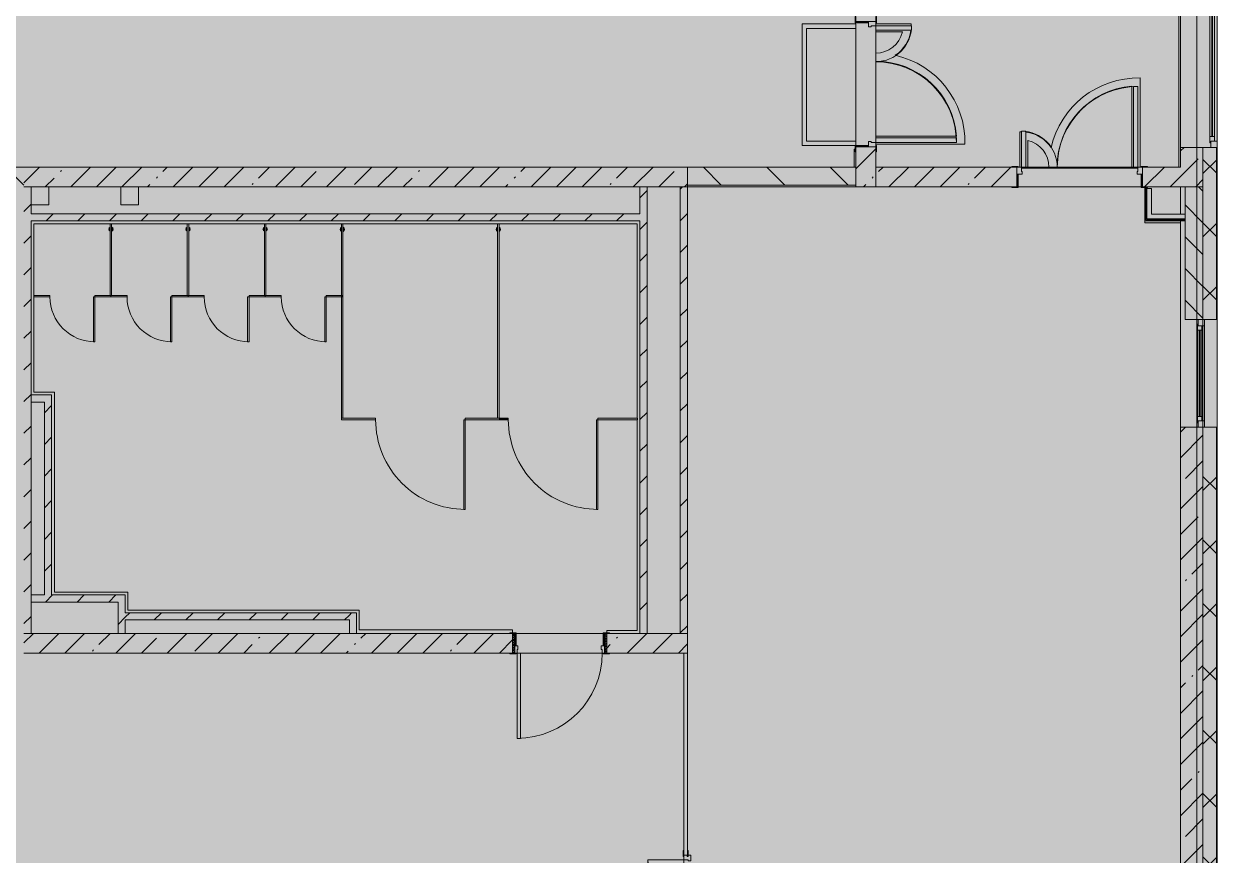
# Model space of a CAD drawing. Header units: millimetres. Extents: x 81469 to 279813, y -8553 to 29000.
# Drawn here: x 264733 to 278041, y 2927 to 12198 of the extents above; entities that cross this region are included whole.
import ezdxf

# ---------------------------------------------------------------- set-up
doc = ezdxf.new("R2010")
doc.units = ezdxf.units.MM
doc.linetypes.add('Осевая', pattern=[3175, 635, -476.25, 1587.5, -476.25])
doc.layers.add('A-DETL-GENF-1', color=7, linetype='Continuous', lineweight=9, true_color=0xc0c0c0, transparency=0.4)
for name, color, linetype, lineweight, true_color in [('A-DOOR-3', 7, 'Continuous', 5, 0xb7b7b7), ('A-DOOR-4', 7, 'Continuous', 5, 0xe2e2e2), ('A-DOOR-5', 7, 'Continuous', 5, 0xaaaaaa), ('A-DOOR-7', 7, 'Continuous', 5, 0x737373), ('A-DOOR-FRAM-2', 7, 'Continuous', 5, 0xe2e2e2), ('A-DOOR-FRAM-3', 7, 'Continuous', 5, 0xb7b7b7), ('A-DOOR-FRAM-4', 7, 'Continuous', 5, 0xaaaaaa), ('A-FLOR-1', 7, 'Continuous', 5, 0xb7b7b7), ('A-GENM-2', 7, 'Continuous', 5, 0x737373), ('A-GENM-3', 7, 'Continuous', 5, 0xe2ddcd), ('A-GLAZ-2', 7, 'Continuous', 5, 0x737373), ('A-WALL-5', 7, 'Continuous', 5, 0x737373), ('A-WALL-6', 7, 'Continuous', 9, 0x737373), ('I-WALL-20', 7, 'Continuous', 9, 0xe7e7e7), ('I-WALL-22', 7, 'Continuous', 5, 0x737373)]:
    doc.layers.add(name, color=color, linetype=linetype, lineweight=lineweight, true_color=true_color)
for name, color, linetype, lineweight in [('A-GLAZ-3', 7, 'Continuous', 5), ('A-WALL-4', 7, 'Continuous', 5), ('I-WALL-21', 7, 'Continuous', 5), ('Оси', 7, 'Continuous', 9), ('Оси-2', 7, 'Осевая', 9)]:
    doc.layers.add(name, color=color, linetype=linetype, lineweight=lineweight)
pattern_1 = [(45, (152802.76, 0), (-176.7767, 176.7767), [])]
pattern_2 = [(45, (152802.76, 0), (-285.1231, 285.1231), []), (45, (153087.9, 0), (-285.1231, 285.1231), [504.031, -100.806, 16.764, -84.042])]
pattern_3 = [(45, (152802.76, 0), (-530.33, 530.33), []), (135, (152802.76, 0), (-530.33, -530.33), [])]

# ---------------------------------------------------------------- blocks, each defined once
blk = doc.blocks.new('120_Окно_СКБ_1Ст - 120_Окно_СКБ_1Ст 1200х2500_h_ с форточкой 3-24161067-3_4_3_птичка')
at = {"layer": 'A-GLAZ-2'}
for p, q in [((-600, -127), (-600, -57)), ((-600, -57), (-530, -57)), ((600, -57), (-600, -57)), ((-530, -127), (-600, -127)), ((-600, -127), (-550, -127)), ((-530, -127), (-550, -127)), ((-550, -127), (-550, -137)), ((-530, -57), (-530, -127)), ((530, -87), (-530, -87)), ((-530, -87), (-530, -127)), ((-480, -137), (-480, -87)), ((-480, -107), (480, -107)), ((480, -117), (-480, -117)), ((480, -137), (480, -87)), ((530, -127), (530, -57)), ((530, -57), (600, -57)), ((530, -127), (530, -87)), ((600, -127), (530, -127)), ((550, -127), (530, -127)), ((550, -127), (600, -127)), ((550, -137), (550, -127)), ((600, -57), (600, -127)), ((-550, -137), (550, -137)), ((550, -137), (-550, -137))]:
    blk.add_line(p, q, dxfattribs=at)
blk = doc.blocks.new('110_Дверь_СКБ_2Ст - Д-5_п_ Из игровой в коридор-32679362-3_4_3_птичка')
at = {"layer": 'A-DOOR-4'}
for points in [[(612.5, 110), (662.5, 110), (662.5, 1010), (612.5, 1010), (612.5, 152.6)], [(-637.5, 110), (-587.5, 110), (-587.5, 510), (-637.5, 510)], [(712.5, -110), (712.5, 30), (697.5, 30), (697.5, -110)]]:
    blk.add_hatch(color=256, dxfattribs=at).paths.add_polyline_path(points)
h = blk.add_hatch(color=256, dxfattribs=at)
h.paths.add_polyline_path([(652.5, 30), (712.5, 30), (712.5, 110), (662.5, 110), (662.5, 60), (652.5, 60)])
h.paths.add_polyline_path([(-687.5, 30), (-627.5, 30), (-627.5, 60), (-637.5, 60), (-637.5, 110), (-687.5, 110)])
at = {"layer": 'A-DOOR-FRAM-2'}
for points in [[(-672.5, 110), (-672.5, 118), (-742.5, 118), (-742.5, 110)], [(-672.5, -110), (-672.5, 30), (-687.5, 30), (-687.5, -110)], [(767.5, 110), (767.5, 118), (697.5, 118), (697.5, 110), (761.2, 110)], [(-672.5, -118), (-672.5, -110), (-742.5, -110), (-742.5, -118)], [(767.5, -118), (767.5, -110), (697.5, -110), (697.5, -118), (761.2, -118)]]:
    blk.add_hatch(color=256, dxfattribs=at).paths.add_polyline_path(points)
at = {"layer": 'A-DOOR-3'}
for p, q in [((662.5, 1010), (612.5, 1010)), ((612.5, 1010), (612.5, 110)), ((662.5, 110), (662.5, 1010)), ((-637.5, 510), (-637.5, 110)), ((-587.5, 510), (-637.5, 510)), ((-587.5, 110), (-587.5, 510)), ((-637.5, 110), (-587.5, 110)), ((612.5, 110), (662.5, 110))]:
    blk.add_line(p, q, dxfattribs=at)
for centre, radius, start, end in [((662.5, 110), 900, 90, 180), ((-637.5, 110), 400, 360, 90)]:
    blk.add_arc(centre, radius, start, end, dxfattribs=at)
at = {"layer": 'A-DOOR-FRAM-3'}
for p, q in [((-672.5, 118), (-742.5, 118)), ((-742.5, 118), (-742.5, 110)), ((-742.5, 110), (-672.5, 110)), ((-637.5, 110), (-687.5, 110)), ((-687.5, 110), (-687.5, 30)), ((-687.5, 30), (-627.5, 30)), ((-672.5, 30), (-687.5, 30)), ((-687.5, 30), (-687.5, -110)), ((-672.5, 110), (-672.5, 118)), ((-672.5, -110), (-672.5, 30)), ((-637.5, 60), (-637.5, 110)), ((-627.5, 60), (-637.5, 60)), ((-627.5, 30), (-627.5, 60)), ((662.5, 60), (652.5, 60)), ((652.5, 60), (652.5, 30)), ((652.5, 30), (712.5, 30)), ((662.5, 110), (662.5, 60)), ((712.5, 110), (662.5, 110)), ((767.5, 118), (697.5, 118)), ((697.5, 118), (697.5, 110)), ((697.5, 110), (767.5, 110)), ((712.5, 30), (697.5, 30)), ((697.5, 30), (697.5, -110)), ((712.5, 30), (712.5, 110)), ((712.5, -110), (712.5, 30)), ((767.5, 110), (767.5, 118)), ((-672.5, -110), (-742.5, -110)), ((-742.5, -110), (-742.5, -118)), ((-742.5, -118), (-672.5, -118)), ((-687.5, -110), (-672.5, -110)), ((-672.5, -118), (-672.5, -110)), ((697.5, -110), (712.5, -110)), ((767.5, -110), (697.5, -110)), ((697.5, -110), (697.5, -118)), ((697.5, -118), (767.5, -118)), ((767.5, -118), (767.5, -110))]:
    blk.add_line(p, q, dxfattribs=at)
blk = doc.blocks.new('110_Дверь_СКБ_2Ст - Д-1_л_Лестничная клетка EIS60 2-32142534-3_4_3_птичка')
at = {"layer": 'A-DOOR-4'}
for points in [[(612, 110), (662, 110), (662, 1010), (612, 1010), (612, 603)], [(-588, 110), (-588, 510), (-638, 510), (-638, 110)], [(712, -110), (712, 30), (698, 25), (698, -110)]]:
    blk.add_hatch(color=256, dxfattribs=at).paths.add_polyline_path(points)
h = blk.add_hatch(color=256, dxfattribs=at)
h.paths.add_polyline_path([(652, 30), (712, 30), (712, 110), (662, 110), (662, 60), (652, 60)])
h.paths.add_polyline_path([(-688, 30), (-628, 30), (-628, 60), (-638, 60), (-638, 110), (-688, 110)])
at = {"layer": 'A-DOOR-FRAM-2'}
for points in [[(-672, 110), (-672, 118), (-742, 118), (-742, 110)], [(-672, -110), (-672, 30), (-688, 25), (-688, -110)], [(768, 110), (768, 118), (698, 118), (698, 110)], [(-672, -118), (-672, -110), (-742, -110), (-742, -118)], [(768, -118), (768, -110), (698, -110), (698, -118)]]:
    blk.add_hatch(color=256, dxfattribs=at).paths.add_polyline_path(points)
at = {"layer": 'A-DOOR-3'}
for p, q in [((662, 1010), (612, 1010)), ((612, 1010), (612, 110)), ((662, 110), (662, 1010)), ((-638, 510), (-638, 110)), ((-588, 510), (-638, 510)), ((-588, 110), (-588, 510)), ((-638, 110), (-588, 110)), ((612, 110), (662, 110))]:
    blk.add_line(p, q, dxfattribs=at)
for centre, radius, start, end in [((662, 110), 900, 90, 180), ((-638, 110), 400, 360, 90)]:
    blk.add_arc(centre, radius, start, end, dxfattribs=at)
at = {"layer": 'A-DOOR-FRAM-3'}
for p, q in [((-672, 118), (-742, 118)), ((-742, 118), (-742, 110)), ((-742, 110), (-672, 110)), ((-638, 110), (-688, 110)), ((-688, 110), (-688, 30)), ((-688, 30), (-628, 30)), ((-672, 30), (-688, 30)), ((-688, 30), (-688, -110)), ((-672, 110), (-672, 118)), ((-672, -110), (-672, 30)), ((-638, 60), (-638, 110)), ((-628, 60), (-638, 60)), ((-628, 30), (-628, 60)), ((662, 60), (652, 60)), ((652, 60), (652, 30)), ((652, 30), (712, 30)), ((662, 110), (662, 60)), ((712, 110), (662, 110)), ((768, 118), (698, 118)), ((698, 118), (698, 110)), ((698, 110), (768, 110)), ((712, 30), (698, 30)), ((698, 30), (698, -110)), ((712, 30), (712, 110)), ((712, -110), (712, 30)), ((768, 110), (768, 118)), ((-672, -110), (-742, -110)), ((-742, -110), (-742, -118)), ((-742, -118), (-672, -118)), ((-688, -110), (-672, -110)), ((-672, -118), (-672, -110)), ((698, -110), (712, -110)), ((768, -110), (698, -110)), ((698, -110), (698, -118)), ((698, -118), (768, -118)), ((768, -118), (768, -110))]:
    blk.add_line(p, q, dxfattribs=at)
blk = doc.blocks.new('110_Дверь_СКБ_1Ст_Внутренняя1 - Д-7а_л__950x2100h_Туалет-V129-3_4_3_птичка')
at = {"layer": 'A-DOOR-4'}
h = blk.add_hatch(color=256, dxfattribs=at)
h.paths.add_polyline_path([(-487.5, 110), (-487.5, 30), (-452.5, 30), (-452.5, 70), (-462.5, 70), (-462.5, 110), (-476.9, 110)])
h.paths.add_polyline_path([(512.5, 110), (487.5, 110), (487.5, 70), (477.5, 70), (477.5, 30), (512.5, 30)])
at = {"layer": 'A-DOOR-5'}
h = blk.add_hatch(dxfattribs=at)
h.set_pattern_fill('FP_12', color=256, style=0, pattern_type=2)
h.set_pattern_definition([(135, (1776.41, 174.685), (-14.14214, -14.14214), []), (225, (1776.41, 174.685), (14.14214, -14.14214), [])])
h.paths.add_polyline_path([(537.5, 110), (512.5, 110), (512.5, -110), (537.5, -110)])
at = {"layer": 'A-DOOR-FRAM-2'}
for points in [[(487.5, 1060), (447.5, 1060), (447.5, 110), (487.5, 110), (487.5, 1010.4)], [(-472.5, 118), (-542.5, 118), (-542.5, 110), (-472.5, 110)], [(-476.9, 30), (-487.5, 30), (-487.5, -110), (-472.5, -110), (-472.5, 30)], [(567.5, 118), (497.5, 118), (497.5, 110), (567.5, 110)], [(512.5, 30), (497.5, 30), (497.5, -110), (512.5, -110)], [(-472.5, -110), (-542.5, -110), (-542.5, -118), (-472.5, -118)], [(567.5, -110), (497.5, -110), (497.5, -118), (567.5, -118)]]:
    blk.add_hatch(color=256, dxfattribs=at).paths.add_polyline_path(points)
at = {"layer": 'A-DOOR-FRAM-4'}
h = blk.add_hatch(dxfattribs=at)
h.set_pattern_fill('FP_13', color=256, style=0, pattern_type=2)
h.set_pattern_definition([(45, (-346.384, 174.685), (-14.1421, 14.1421), []), (135, (-346.384, 174.685), (-14.1421, -14.1421), [])])
h.paths.add_polyline_path([(-487.5, 110), (-512.5, 110), (-512.5, -110), (-487.5, -110)])
at = {"layer": 'A-DOOR-3'}
for p, q in [((487.5, 1060), (447.5, 1060)), ((447.5, 1060), (447.5, 110)), ((487.5, 110), (487.5, 1060)), ((447.5, 110), (487.5, 110))]:
    blk.add_line(p, q, dxfattribs=at)
blk.add_arc((487.5, 110), 950, 90, 180, dxfattribs=at)
at = {"layer": 'A-DOOR-FRAM-3'}
for p, q in [((-472.5, 118), (-542.5, 118)), ((-542.5, 118), (-542.5, 110)), ((-542.5, 110), (-472.5, 110)), ((-487.5, 110), (-512.5, 110)), ((-512.5, 110), (-512.5, -110)), ((-462.5, 110), (-487.5, 110)), ((-487.5, 110), (-487.5, 30)), ((-487.5, -110), (-487.5, 110)), ((-472.5, 110), (-487.5, 110)), ((-487.5, 110), (-487.5, 109)), ((-487.5, 109), (-472.5, 109)), ((-487.5, 30), (-452.5, 30)), ((-472.5, 30), (-487.5, 30)), ((-487.5, 30), (-487.5, -110)), ((-472.5, 110), (-472.5, 118)), ((-472.5, 109), (-472.5, 110)), ((-472.5, -110), (-472.5, 30)), ((-462.5, 70), (-462.5, 110)), ((-452.5, 70), (-462.5, 70)), ((-452.5, 30), (-452.5, 70)), ((487.5, 70), (477.5, 70)), ((477.5, 70), (477.5, 30)), ((477.5, 30), (512.5, 30)), ((487.5, 110), (487.5, 70)), ((512.5, 110), (487.5, 110)), ((567.5, 118), (497.5, 118)), ((497.5, 118), (497.5, 110)), ((512.5, 110), (497.5, 110)), ((497.5, 110), (497.5, 109)), ((497.5, 110), (567.5, 110)), ((497.5, 109), (512.5, 109)), ((512.5, 30), (497.5, 30)), ((497.5, 30), (497.5, -110)), ((512.5, 30), (512.5, 110)), ((537.5, 110), (512.5, 110)), ((512.5, 110), (512.5, -110)), ((512.5, 109), (512.5, 110)), ((512.5, -110), (512.5, 30)), ((537.5, -110), (537.5, 110)), ((567.5, 110), (567.5, 118)), ((-472.5, -110), (-542.5, -110)), ((-542.5, -110), (-542.5, -118)), ((-542.5, -118), (-472.5, -118)), ((-512.5, -110), (-487.5, -110)), ((-487.5, -110), (-472.5, -110)), ((-472.5, -118), (-472.5, -110)), ((497.5, -110), (512.5, -110)), ((567.5, -110), (497.5, -110)), ((497.5, -110), (497.5, -118)), ((497.5, -118), (567.5, -118)), ((512.5, -110), (537.5, -110)), ((567.5, -118), (567.5, -110))]:
    blk.add_line(p, q, dxfattribs=at)
blk = doc.blocks.new('120_Окно_СКБ_2Ст_Фрамуга сверху - 120_Окно_СКБ_2Ст_2300х2500_h_ ДОО 2-24160916-3_4_3_птичка')
at = {"layer": 'A-GLAZ-2'}
for p, q in [((-1150, 13), (-1150, 78)), ((-1080, 13), (-1150, 13)), ((-1150, 13), (-540, 13)), ((-1080, 78), (-1080, 13)), ((-590, 53), (-1080, 53)), ((-590, 43), (-1080, 43)), ((-1080, 13), (-540, 13)), ((-590, 13), (-590, 78)), ((-520, 13), (-590, 13)), ((-520, 13), (-540, 13)), ((-540, 13), (-540, 3)), ((-540, 3), (1100, 3)), ((1100, 3), (-540, 3)), ((-520, 78), (-520, 13)), ((1080, 53), (-520, 53)), ((-520, 53), (-520, 13)), ((-470, 3), (-470, 53)), ((-470, 33), (1030, 33)), ((1030, 23), (-470, 23)), ((1030, 3), (1030, 53)), ((1080, 13), (1080, 78)), ((1080, 13), (1080, 53)), ((1150, 13), (1080, 13)), ((1100, 13), (1080, 13)), ((1100, 13), (1150, 13)), ((1100, 3), (1100, 13)), ((1150, 78), (1150, 13))]:
    blk.add_line(p, q, dxfattribs=at)
at = {"layer": 'A-GLAZ-3'}
for p, q in [((-1150, 83), (-1080, 83)), ((1150, 83), (-1150, 83)), ((-1080, 83), (1080, 83)), ((-590, 83), (-520, 83)), ((1080, 83), (1150, 83))]:
    blk.add_line(p, q, dxfattribs=at)
blk = doc.blocks.new('131_Сантехническая перегородка_Дверь 5 - СД-1-V241-3_4_3_птичка')
at = {"layer": 'A-GENM-3'}
for points in [[(70, 8), (70, -8), (250, -8), (250, 8)], [(750, 8), (750, -8), (930, -8), (930, 8)]]:
    blk.add_hatch(color=256, dxfattribs=at).paths.add_polyline_path(points)
at = {"layer": 'A-DOOR-7'}
for p, q in [((266, 508), (250, 508)), ((250, 8), (250, 508)), ((266, 8), (266, 508)), ((266, 8), (250, 8))]:
    blk.add_line(p, q, dxfattribs=at)
blk.add_arc((250, 8), 500, 360, 90, dxfattribs=at)
at = {"layer": 'A-GENM-2'}
for p, q in [((250, 8), (70, 8)), ((70, 8), (70, -8)), ((250, -8), (250, 8)), ((930, 8), (750, 8)), ((750, 8), (750, -8)), ((930, -8), (930, 8)), ((70, -8), (250, -8)), ((750, -8), (930, -8))]:
    blk.add_line(p, q, dxfattribs=at)
blk = doc.blocks.new('131_Сантехническая перегородка 6 - СП-1-V239-3_4_3_птичка')
at = {"layer": 'A-GENM-3'}
blk.add_hatch(color=256, dxfattribs=at).paths.add_polyline_path([(800, 8), (0, 8), (0, -8), (800, -8)])
at = {"layer": 'A-GENM-2'}
for p, q in [((800, 8), (0, 8)), ((0, 8), (0, -8)), ((800, -8), (800, 8)), ((0, -8), (800, -8))]:
    blk.add_line(p, q, dxfattribs=at)
at = {"layer": 'A-GENM-2', "flags": 128}
for points in [[(71, 8), (71, 9), (71, 9), (70, 9), (70, 10), (70, 10), (69, 11), (69, 11), (68, 12), (68, 12), (67, 12), (67, 13), (66, 13), (66, 13), (65, 14), (65, 14), (64, 14), (64, 14), (63, 14), (62, 15), (62, 15), (61, 15), (61, 15), (60, 15), (59, 15), (59, 15), (58, 15), (58, 15), (57, 15), (56, 15), (56, 15), (55, 15), (55, 15), (54, 14), (54, 14), (53, 14), (52, 14), (52, 13), (51, 13), (51, 13), (50, 13), (50, 12), (49, 12), (49, 11), (48, 11), (48, 11), (48, 10), (47, 10), (47, 9), (46, 9), (46, 8), (46, 8)], [(46, -8), (46, -9), (47, -9), (47, -9), (47, -10), (48, -10), (48, -11), (49, -11), (49, -12), (50, -12), (50, -12), (51, -13), (51, -13), (52, -13), (52, -14), (53, -14), (53, -14), (54, -14), (54, -14), (55, -15), (56, -15), (56, -15), (57, -15), (57, -15), (58, -15), (59, -15), (59, -15), (60, -15), (60, -15), (61, -15), (62, -15), (62, -15), (63, -15), (63, -14), (64, -14), (64, -14), (65, -14), (66, -13), (66, -13), (67, -13), (67, -13), (68, -12), (68, -12), (69, -11), (69, -11), (69, -11), (70, -10), (70, -10), (71, -9), (71, -9), (71, -8), (71, -8)]]:
    blk.add_lwpolyline(points, dxfattribs=at)
at = {"layer": 'A-GENM-2'}
for radius, start, end in [(24.6, 19.9113, 160.0887), (17.6, 45, 135), (17.6, 45, 135), (15.1, 45, 135), (24.6, 199.9113, 340.0887), (17.6, 225, 315), (17.6, 225, 315), (15.1, 225, 315)]:
    blk.add_arc((59, 0), radius, start, end, dxfattribs=at)
blk = doc.blocks.new('131_Сантехническая перегородка 7 - СП-1-V238-3_4_3_птичка')
at = {"layer": 'A-GENM-3'}
blk.add_hatch(color=256, dxfattribs=at).paths.add_polyline_path([(2166, 8), (-4, 8), (-4, -8), (2166, -8)])
at = {"layer": 'A-GENM-2'}
for p, q in [((2166, 8), (-4, 8)), ((-4, 8), (-4, -8)), ((2166, -8), (2166, 8)), ((-4, -8), (2166, -8))]:
    blk.add_line(p, q, dxfattribs=at)
at = {"layer": 'A-GENM-2', "flags": 128}
for points in [[(71, 8), (71, 9), (71, 9), (70, 9), (70, 10), (70, 10), (69, 11), (69, 11), (68, 12), (68, 12), (67, 12), (67, 13), (66, 13), (66, 13), (65, 14), (65, 14), (64, 14), (64, 14), (63, 14), (62, 15), (62, 15), (61, 15), (61, 15), (60, 15), (59, 15), (59, 15), (58, 15), (58, 15), (57, 15), (56, 15), (56, 15), (55, 15), (55, 15), (54, 14), (54, 14), (53, 14), (52, 14), (52, 13), (51, 13), (51, 13), (50, 13), (50, 12), (49, 12), (49, 11), (48, 11), (48, 11), (48, 10), (47, 10), (47, 9), (46, 9), (46, 8), (46, 8)], [(46, -8), (46, -9), (47, -9), (47, -9), (47, -10), (48, -10), (48, -11), (49, -11), (49, -12), (50, -12), (50, -12), (51, -13), (51, -13), (52, -13), (52, -14), (53, -14), (53, -14), (54, -14), (54, -14), (55, -15), (56, -15), (56, -15), (57, -15), (57, -15), (58, -15), (59, -15), (59, -15), (60, -15), (60, -15), (61, -15), (62, -15), (62, -15), (63, -15), (63, -14), (64, -14), (64, -14), (65, -14), (66, -13), (66, -13), (67, -13), (67, -13), (68, -12), (68, -12), (69, -11), (69, -11), (69, -11), (70, -10), (70, -10), (71, -9), (71, -9), (71, -8), (71, -8)]]:
    blk.add_lwpolyline(points, dxfattribs=at)
at = {"layer": 'A-GENM-2'}
for radius, start, end in [(24.6, 19.9113, 160.0887), (17.6, 45, 135), (17.6, 45, 135), (15.1, 45, 135), (24.6, 199.9113, 340.0887), (17.6, 225, 315), (17.6, 225, 315), (15.1, 225, 315)]:
    blk.add_arc((59, 0), radius, start, end, dxfattribs=at)
blk = doc.blocks.new('131_Сантехническая перегородка_Дверь МГН - СД-1-V240-3_4_3_птичка')
at = {"layer": 'A-GENM-3'}
for points in [[(-370, 8), (-370, -8), (10, -8), (10, 8)], [(1010, 8), (1010, -8), (1390, -8), (1390, 8), (1256, 8)]]:
    blk.add_hatch(color=256, dxfattribs=at).paths.add_polyline_path(points)
at = {"layer": 'A-DOOR-7'}
for p, q in [((10, 1008), (26, 1008)), ((10, 8), (10, 1008)), ((26, 8), (26, 1008)), ((10, 8), (26, 8))]:
    blk.add_line(p, q, dxfattribs=at)
blk.add_arc((10, 8), 1000, 360, 90, dxfattribs=at)
at = {"layer": 'A-GENM-2'}
for p, q in [((10, 8), (-370, 8)), ((-370, 8), (-370, -8)), ((10, -8), (10, 8)), ((1390, 8), (1010, 8)), ((1010, 8), (1010, -8)), ((1390, -8), (1390, 8)), ((-370, -8), (10, -8)), ((1010, -8), (1390, -8))]:
    blk.add_line(p, q, dxfattribs=at)
blk = doc.blocks.new('131_Сантехническая перегородка_Дверь МГН 2 - СД-1-V242-3_4_3_птичка')
at = {"layer": 'A-GENM-3'}
for points in [[(-430, 8), (-430, -8), (10, -8), (10, 8)], [(1010, 8), (1010, -8), (1110, -8), (1110, 8)]]:
    blk.add_hatch(color=256, dxfattribs=at).paths.add_polyline_path(points)
at = {"layer": 'A-DOOR-7'}
for p, q in [((10, 1008), (26, 1008)), ((10, 8), (10, 1008)), ((26, 8), (26, 1008)), ((10, 8), (26, 8))]:
    blk.add_line(p, q, dxfattribs=at)
blk.add_arc((10, 8), 1000, 360, 90, dxfattribs=at)
at = {"layer": 'A-GENM-2'}
for p, q in [((10, 8), (-430, 8)), ((-430, 8), (-430, -8)), ((10, -8), (10, 8)), ((1110, 8), (1010, 8)), ((1010, 8), (1010, -8)), ((1110, -8), (1110, 8)), ((-430, -8), (10, -8)), ((1010, -8), (1110, -8))]:
    blk.add_line(p, q, dxfattribs=at)
blk = doc.blocks.new('110_Дверь_СКБ_2Ст - Д-5_п__в составе перегородки _не входит в спец__-32680317-3_4_3_птичка')
at = {"layer": 'A-DOOR-4'}
h = blk.add_hatch(color=256, dxfattribs=at)
h.paths.add_polyline_path([(712, -20), (712, 60), (652, 60), (652, 30), (662, 30), (662, -20)])
h.paths.add_polyline_path([(-628, 60), (-688, 60), (-688, -20), (-638, -20), (-638, 30), (-628, 30)])
for points in [[(-588, -420), (-588, -20), (-638, -20), (-638, -420)], [(662, -920), (662, -20), (612, -20), (612, -920)]]:
    blk.add_hatch(color=256, dxfattribs=at).paths.add_polyline_path(points)
at = {"layer": 'A-DOOR-FRAM-2'}
for points in [[(-673, 28), (-743, 28), (-743, 20), (-673, 20)], [(767, 28), (697, 28), (697, 20), (767, 20)], [(-673, -20), (-743, -20), (-743, -28), (-673, -28)], [(767, -20), (697, -20), (697, -28), (767, -24)]]:
    blk.add_hatch(color=256, dxfattribs=at).paths.add_polyline_path(points)
at = {"layer": 'A-DOOR-3'}
for p, q in [((-638, -20), (-588, -20)), ((-638, -420), (-638, -20)), ((-588, -20), (-588, -420)), ((612, -20), (662, -20)), ((612, -920), (612, -20)), ((662, -20), (662, -920)), ((-588, -420), (-638, -420)), ((662, -920), (612, -920))]:
    blk.add_line(p, q, dxfattribs=at)
for centre, radius, start, end in [((-638, -20), 400, 270, 0), ((662, -20), 900, 180, 270)]:
    blk.add_arc(centre, radius, start, end, dxfattribs=at)
at = {"layer": 'A-DOOR-FRAM-3'}
for p, q in [((-743, 28), (-673, 28)), ((-743, 20), (-743, 28)), ((-673, 20), (-743, 20)), ((-688, 60), (-628, 60)), ((-688, -20), (-688, 60)), ((-688, 20), (-673, 20)), ((-688, 19), (-688, 20)), ((-673, 19), (-688, 19)), ((-673, 28), (-673, 20)), ((-673, 20), (-673, 19)), ((-638, 30), (-638, -20)), ((-628, 30), (-638, 30)), ((-628, 60), (-628, 30)), ((652, 60), (712, 60)), ((652, 30), (652, 60)), ((662, 30), (652, 30)), ((662, -20), (662, 30)), ((697, 20), (697, 28)), ((697, 28), (767, 28)), ((697, 19), (697, 20)), ((697, 20), (712, 20)), ((767, 20), (697, 20)), ((712, 19), (697, 19)), ((712, 60), (712, -20)), ((712, 20), (712, 19)), ((767, 28), (767, 20)), ((-743, -20), (-673, -20)), ((-743, -28), (-743, -20)), ((-673, -28), (-743, -28)), ((-638, -20), (-688, -20)), ((-673, -20), (-673, -28)), ((712, -20), (662, -20)), ((697, -28), (697, -20)), ((697, -20), (767, -20)), ((766, -28), (697, -28))]:
    blk.add_line(p, q, dxfattribs=at)

msp = doc.modelspace()

# ---------------------------------------------------------------- hatches: boundary and pattern name
at = {"layer": 'A-DETL-GENF-1'}
msp.add_hatch(color=256, dxfattribs=at).paths.add_polyline_path([(278035.8, -258), (278035.8, 21479), (246135.8, 21479), (246135.8, 27379), (237372.8, 27379), (237372.8, 10208.3), (242012.8, 10208.3), (242012.8, -258), (276790.3, -258)])
at = {"layer": 'A-WALL-4'}
h = msp.add_hatch(dxfattribs=at)
h.set_pattern_fill('FP_68', color=256, style=0, pattern_type=2)
h.set_pattern_definition([(45, (152802.76, 0), (-353.5534, 353.5534), []), (135, (152802.76, 0), (-353.5534, -353.5534), [])])
h.paths.add_polyline_path([(278024, -250), (278032.8, -250), (278032.8, 7700), (277882.8, 7700), (277882.8, -250), (278008.2, -250)])
h.paths.add_polyline_path([(278032.8, 8900), (278032.8, 10820), (277882.8, 10820), (277882.8, 8900)])
h.paths.add_polyline_path([(278032.8, 13120), (278032.8, 21400), (277882.8, 21400), (277882.8, 13120)])
h = msp.add_hatch(dxfattribs=at)
h.set_pattern_fill('FP_66', color=256, style=0, pattern_type=2)
h.set_pattern_definition([(135, (152802.76, 0), (-176.7767, -176.7767), [])])
h.paths.add_polyline_path([(277882.8, 8900), (277882.8, 10380), (277682.8, 10380), (277682.8, 8900)])
at = {"layer": 'I-WALL-20'}
for points in [[(277307.8, 10025), (277307.8, 10360), (277257.8, 10360), (277257.8, 10025)], [(277682.8, 10025), (277682.8, 10075), (277307.8, 10075), (277307.8, 10025)]]:
    msp.add_hatch(color=256, dxfattribs=at).paths.add_polyline_path(points)
at = {"layer": 'I-WALL-21'}
h = msp.add_hatch(dxfattribs=at)
h.set_pattern_fill('FP_64', color=256, style=0, pattern_type=2)
h.set_pattern_definition(pattern_2)
h.paths.add_polyline_path([(277632.8, 10600), (277882.8, 10600), (277882.8, 10820), (277632.8, 10820), (277632.8, 10642.6)])
h.paths.add_polyline_path([(277882.8, 13120), (277882.8, 21400), (277632.8, 21400), (277632.8, 13120)])
h = msp.add_hatch(dxfattribs=at)
h.set_pattern_fill('FP_64', color=256, style=0, pattern_type=2)
h.set_pattern_definition(pattern_2)
h.paths.add_polyline_path([(274012.8, 10380), (274232.8, 10380), (274232.8, 10825), (274012.8, 10825), (274012.8, 10400)])
h.paths.add_polyline_path([(274232.8, 12225), (274232.8, 13400), (274012.8, 13400), (274012.8, 12225), (274182.8, 12225)])
h.paths.add_polyline_path([(274012.8, 13900), (274232.8, 13900), (274232.8, 18600), (274012.8, 18600), (274012.8, 14691.7)])
h.paths.add_polyline_path([(274232.4, 19100), (274232.8, 19100), (274232.8, 19110), (274012.8, 19110), (274012.8, 19100)])
h = msp.add_hatch(dxfattribs=at)
h.set_pattern_fill('FP_67', color=256, style=0, pattern_type=2)
h.set_pattern_definition([(135, (152802.76, 0), (-353.5534, -353.5534), [])])
h.paths.add_polyline_path([(273061.5, 10400), (274012.8, 10400), (274012.8, 10600), (272132.8, 10600), (272132.8, 10400)])
h.paths.add_polyline_path([(262394.7, 10400), (263032.8, 10400), (263032.8, 10600), (261907.8, 10600), (261907.8, 10400), (262107.8, 10400)])
h.paths.add_polyline_path([(260507.8, 10400), (260507.8, 10600), (260152.8, 10600), (260152.8, 10400), (260452.8, 10400)])
h.paths.add_polyline_path([(264671.7, 10400), (264732.8, 10400), (264732.8, 10600), (263982.8, 10600), (263982.8, 10400), (264012.8, 10400)])
h = msp.add_hatch(dxfattribs=at)
h.set_pattern_fill('FP_64', color=256, style=0, pattern_type=2)
h.set_pattern_definition(pattern_2)
h.paths.add_polyline_path([(272132.8, 10380), (272132.8, 10600), (264732.8, 10600), (264732.8, 10380), (269332.7, 10380)])
h = msp.add_hatch(dxfattribs=at)
h.set_pattern_fill('FP_64', color=256, style=0, pattern_type=2)
h.set_pattern_definition(pattern_2)
h.paths.add_polyline_path([(274925.9, 10380), (275807.8, 10380), (275807.8, 10600), (274232.8, 10600), (274232.8, 10380)])
h.paths.add_polyline_path([(277882.8, 10380), (277882.8, 10600), (277207.8, 10600), (277207.8, 10380), (277722.5, 10380)])
h = msp.add_hatch(dxfattribs=at)
h.set_pattern_fill('FP_69', color=256, style=0, pattern_type=2)
h.set_pattern_definition(pattern_1)
h.paths.add_polyline_path([(264812.8, 5400), (264812.8, 10380), (264732.8, 10380), (264732.8, 5400)])
h = msp.add_hatch(dxfattribs=at)
h.set_pattern_fill('FP_69', color=256, style=0, pattern_type=2)
h.set_pattern_definition(pattern_1)
h.paths.add_polyline_path([(271682.8, 5400), (271682.8, 10380), (271602.8, 10380), (271602.8, 5400), (271663.2, 5400)])
h = msp.add_hatch(dxfattribs=at)
h.set_pattern_fill('FP_69', color=256, style=0, pattern_type=2)
h.set_pattern_definition(pattern_1)
h.paths.add_polyline_path([(272132.8, 5400), (272132.8, 10380), (272052.8, 10380), (272052.8, 5400), (272129.3, 5400)])
h = msp.add_hatch(dxfattribs=at)
h.set_pattern_fill('FP_139', color=256, style=0, pattern_type=2)
h.set_pattern_definition(pattern_3)
h.paths.add_polyline_path([(277245.3, 10000), (277245.3, 10360), (277232.8, 10360), (277232.8, 10000)])
h = msp.add_hatch(dxfattribs=at)
h.set_pattern_fill('FP_139', color=256, style=0, pattern_type=2)
h.set_pattern_definition(pattern_3)
h.paths.add_polyline_path([(277257.8, 10012.5), (277256.4, 10360), (277245.3, 10360), (277245.3, 10012.5)])
h = msp.add_hatch(dxfattribs=at)
h.set_pattern_fill('FP_69', color=256, style=0, pattern_type=2)
h.set_pattern_definition(pattern_1)
h.paths.add_polyline_path([(271602.8, 10000), (271602.8, 10080), (264812.8, 10080), (264812.8, 10000), (269332.7, 10000)])
h = msp.add_hatch(dxfattribs=at)
h.set_pattern_fill('FP_139', color=256, style=0, pattern_type=2)
h.set_pattern_definition(pattern_3)
h.paths.add_polyline_path([(277245.3, 10000), (277682.8, 10000), (277682.8, 10012.5), (277245.3, 10012.5)])
h = msp.add_hatch(dxfattribs=at)
h.set_pattern_fill('FP_139', color=256, style=0, pattern_type=2)
h.set_pattern_definition(pattern_3)
h.paths.add_polyline_path([(277682.8, 10012.5), (277682.8, 10025), (277257.8, 10025), (277257.8, 10012.5), (277307.8, 10012.5)])
h = msp.add_hatch(dxfattribs=at)
h.set_pattern_fill('FP_69', color=256, style=0, pattern_type=2)
h.set_pattern_definition(pattern_1)
h.paths.add_polyline_path([(265042.8, 5830), (265042.8, 7980), (264962.8, 7980), (264962.8, 5830)])
h = msp.add_hatch(dxfattribs=at)
h.set_pattern_fill('FP_64', color=256, style=0, pattern_type=2)
h.set_pattern_definition(pattern_2)
h.paths.add_polyline_path([(277803.9, -100), (277882.8, -100), (277882.8, 7700), (277632.8, 7700), (277632.8, -100)])
h = msp.add_hatch(dxfattribs=at)
h.set_pattern_fill('FP_69', color=256, style=0, pattern_type=2)
h.set_pattern_definition(pattern_1)
h.paths.add_polyline_path([(263052.8, 6620), (263082.8, 6620), (263082.8, 6700), (262552.8, 6700), (262552.8, 6620)])
h.paths.add_polyline_path([(264032.8, 6620), (264732.8, 6620), (264732.8, 6700), (264032.8, 6700)])
h = msp.add_hatch(dxfattribs=at)
h.set_pattern_fill('FP_69', color=256, style=0, pattern_type=2)
h.set_pattern_definition(pattern_1)
h.paths.add_polyline_path([(265782.8, 5750), (265782.8, 5830), (264812.8, 5830), (264812.8, 5750), (265603.9, 5750)])
h = msp.add_hatch(dxfattribs=at)
h.set_pattern_fill('FP_69', color=256, style=0, pattern_type=2)
h.set_pattern_definition(pattern_1)
h.paths.add_polyline_path([(265782.8, 5400), (265862.8, 5400), (265862.8, 5830), (265782.8, 5830), (265782.8, 5750)])
h = msp.add_hatch(dxfattribs=at)
h.set_pattern_fill('FP_69', color=256, style=0, pattern_type=2)
h.set_pattern_definition(pattern_1)
h.paths.add_polyline_path([(268362.8, 5550), (268362.8, 5630), (265862.8, 5630), (265862.8, 5550)])
h = msp.add_hatch(dxfattribs=at)
h.set_pattern_fill('FP_69', color=256, style=0, pattern_type=2)
h.set_pattern_definition(pattern_1)
h.paths.add_polyline_path([(268442.8, 5400), (268442.8, 5630), (268362.8, 5630), (268362.8, 5400)])
h = msp.add_hatch(dxfattribs=at)
h.set_pattern_fill('FP_64', color=256, style=0, pattern_type=2)
h.set_pattern_definition(pattern_2)
h.paths.add_polyline_path([(271262.8, 5180), (272132.8, 5180), (272129.3, 5400), (271232.8, 5400), (271232.8, 5180)])
h.paths.add_polyline_path([(264732.8, 5180), (270182.8, 5180), (270182.8, 5400), (264732.8, 5400)])

# ---------------------------------------------------------------- linework, layer by layer
at = {"layer": 'A-FLOR-1'}
for p, q in [((277611.8, 10600), (277611.8, 13450)), ((273412.8, 12197.6), (273412.8, 10840)), ((274012.8, 12197.6), (273412.8, 12197.6)), ((273462.8, 10890), (273462.8, 12147.6)), ((273462.8, 12147.6), (274012.8, 12147.6)), ((274012.8, 12147.6), (274012.8, 12197.6)), ((274627.5, 12197.6), (274233.1, 12197.6)), ((274233.1, 12197.6), (274233.1, 12175)), ((274233.1, 12125), (274233.1, 12107.6)), ((274233.1, 12107.6), (274530.2, 12107.6)), ((274233.1, 11871.4), (274233.1, 11781.4)), ((277180.6, 10600), (277180.6, 11594.3)), ((277090.6, 11501.8), (277090.6, 10599.5)), ((275135.4, 10946.4), (274233.1, 10946.4)), ((274233.1, 10946.4), (274233.1, 10925)), ((275839.4, 10993.9), (275839.4, 10600)), ((273412.8, 10840), (274004.8, 10840)), ((274012.8, 10890), (273462.8, 10890)), ((273991.8, 10800), (274004.8, 10800)), ((273991.8, 10600), (273991.8, 10800)), ((274012.8, 10840), (274012.8, 10890)), ((274233.1, 10875), (274233.1, 10856.4)), ((274233.1, 10856.4), (275227.9, 10856.4)), ((275929.4, 10599.5), (275929.4, 10896.6)), ((275858.1, 10599.5), (275929.4, 10599.5)), ((275858.1, 10590), (277157.8, 10590)), ((276165.6, 10599.5), (276255.6, 10599.5)), ((277090.6, 10599.5), (277157.8, 10599.5)), ((265012.8, 10380), (265012.8, 10180)), ((265812.8, 10180), (265812.8, 10380)), ((266012.8, 10380), (266012.8, 10180)), ((274012.8, 10380), (272132.8, 10380)), ((277232.8, 10360), (277232.8, 10372)), ((265012.8, 10180), (264812.8, 10180)), ((266012.8, 10180), (265812.8, 10180)), ((277232.8, 9980), (277232.8, 10000)), ((268275.8, 9969), (264843.8, 9969)), ((264843.8, 9969), (264843.8, 9168)), ((270016.3, 9969), (268291.8, 9969)), ((271571.8, 9969), (270032.3, 9969)), ((271571.8, 7799), (271571.8, 9969)), ((277632.8, 9980), (277232.8, 9980)), ((264843.8, 9152), (264843.8, 8091)), ((264843.8, 8091), (265073.8, 8091)), ((265073.8, 8091), (265073.8, 5861)), ((271571.8, 5431), (271571.8, 7783)), ((265073.8, 5861), (265893.8, 5861)), ((265893.8, 5861), (265893.8, 5661)), ((265893.8, 5661), (268473.8, 5661)), ((268473.8, 5661), (268473.8, 5441)), ((268473.8, 5441), (270182.8, 5441)), ((270182.8, 5441), (270182.8, 5408)), ((271232.8, 5408), (271232.8, 5431)), ((271232.8, 5431), (271571.8, 5431))]:
    msp.add_line(p, q, dxfattribs=at)
for centre, radius, start, end in [((274233.1, 12176.4), 395, 303.54048, 352.50848), ((274233.1, 12176.4), 395, 359.78737, 3.07201), ((274233.1, 12176.4), 305, 270, 346.9573), ((274233.1, 10876.4), 995, 358.8489, 77.32946), ((274233.1, 10876.4), 905, 4.43687, 90), ((277160.6, 10599.5), 995, 88.8489, 167.32946), ((277160.6, 10599.5), 905, 94.43687, 180), ((275860.6, 10599.5), 395, 90.40773, 93.07201), ((275860.6, 10599.5), 395, 33.54048, 83.14192), ((275860.6, 10599.5), 305, 0, 76.9573)]:
    msp.add_arc(centre, radius, start, end, dxfattribs=at)
at = {"layer": 'A-WALL-4'}
for p, q in [((278040.8, 7700), (278040.8, 21558)), ((278040.8, -258), (278040.8, 7700))]:
    msp.add_line(p, q, dxfattribs=at)
at = {"layer": 'A-WALL-5'}
for p, q in [((278035.8, 10820), (277882.8, 10820)), ((277882.8, 10600), (277882.8, 10380)), ((277682.8, 10380), (277682.8, 8900)), ((277682.8, 8900), (277882.8, 8900)), ((277882.8, 8900), (278035.8, 8900)), ((277882.8, 8900), (277882.8, -100)), ((278035.8, 7700), (277882.8, 7700))]:
    msp.add_line(p, q, dxfattribs=at)
at = {"layer": 'A-WALL-6'}
for p, q in [((277882.8, 10820), (277882.8, 10600)), ((277882.8, 10600), (277882.8, 10820)), ((278032.8, 8900), (278032.8, 10820)), ((278035.8, 8900), (278035.8, 10820)), ((272132.8, 10600), (272132.8, 10400)), ((274012.8, 10400), (274012.8, 10600)), ((264812.8, 10380), (264732.8, 10380)), ((277245.3, 10012.5), (277245.3, 10360)), ((277257.8, 10025), (277257.8, 10360)), ((277882.8, 10380), (277682.8, 10380)), ((277882.8, 10380), (277882.8, 8900)), ((277882.8, 8900), (277882.8, 10380)), ((277682.8, 10012.5), (277245.3, 10012.5)), ((277682.8, 10025), (277257.8, 10025)), ((278032.8, -250), (278032.8, 7700)), ((278035.8, -253), (278035.8, 7700)), ((264732.8, 5400), (264812.8, 5400)), ((271602.8, 5400), (271682.8, 5400)), ((272052.8, 5400), (272132.8, 5400)), ((272132.8, 5180), (272092.8, 5180))]:
    msp.add_line(p, q, dxfattribs=at)
at = {"layer": 'I-WALL-22'}
for p, q in [((277632.8, 18850), (277632.8, 10600)), ((274012.8, 10890), (274012.8, 12147.6)), ((274232.8, 12125), (274232.8, 10925)), ((277882.8, 10820), (277632.8, 10820)), ((274012.8, 10770), (274012.8, 10600)), ((274232.8, 10380), (274232.8, 10770)), ((274012.8, 10600), (264012.8, 10600)), ((275752.8, 10600), (274232.8, 10600)), ((275929.4, 10600), (276165.5, 10600)), ((276254.7, 10600), (277090.6, 10600)), ((277632.8, 10600), (277262.8, 10600)), ((277882.8, 10380), (277882.8, 10600)), ((272132.8, 10400), (274012.8, 10400)), ((272132.8, 2980), (272132.8, 10400)), ((274012.8, 10400), (274012.8, 10380)), ((264812.8, 10080), (264812.8, 10380)), ((264812.8, 10380), (272132.8, 10380)), ((271602.8, 10380), (271602.8, 10080)), ((271682.8, 5400), (271682.8, 10380)), ((272052.8, 10380), (272052.8, 5400)), ((274012.8, 10380), (275752.8, 10380)), ((277192.8, 10380), (275822.8, 10380)), ((277232.8, 10360), (277232.8, 10000)), ((277307.8, 10360), (277232.8, 10360)), ((277262.8, 10380), (277682.8, 10380)), ((277307.8, 10075), (277307.8, 10360)), ((277632.8, 10075), (277632.8, 10380)), ((271602.8, 10080), (264812.8, 10080)), ((264812.8, 5400), (264812.8, 10000)), ((264812.8, 10000), (271602.8, 10000)), ((271602.8, 10000), (271602.8, 5400)), ((277232.8, 10000), (277682.8, 10000)), ((277682.8, 10075), (277307.8, 10075)), ((277632.8, 10000), (277632.8, 150)), ((277882.8, 8900), (277882.8, 7701)), ((265042.8, 8060), (264812.8, 8060)), ((265042.8, 5830), (265042.8, 8060)), ((264812.8, 7980), (264962.8, 7980)), ((264962.8, 7980), (264962.8, 5830)), ((277632.8, 7701), (277882.8, 7701)), ((277882.8, 7700), (277632.8, 7700)), ((277882.8, -100), (277882.8, 7700)), ((264962.8, 5830), (264812.8, 5830)), ((264812.8, 5750), (265782.8, 5750)), ((265862.8, 5830), (265042.8, 5830)), ((265782.8, 5750), (265782.8, 5400)), ((265862.8, 5630), (265862.8, 5830)), ((268442.8, 5630), (265862.8, 5630)), ((268442.8, 5400), (268442.8, 5630)), ((265862.8, 5550), (268362.8, 5550)), ((265862.8, 5400), (265862.8, 5550)), ((268362.8, 5550), (268362.8, 5400)), ((270152.8, 5400), (264812.8, 5400)), ((270222.8, 5400), (271192.8, 5400)), ((271602.8, 5400), (271262.8, 5400)), ((272052.8, 5400), (271682.8, 5400)), ((264732.8, 5180), (270152.8, 5180)), ((271182.8, 5180), (270272.8, 5180)), ((271262.8, 5180), (272092.8, 5180)), ((272092.8, 5180), (272092.8, 2980))]:
    msp.add_line(p, q, dxfattribs=at)
at = {"layer": 'Оси'}
for p, q in [((277812.8, 10029.8), (277812.8, 21915.1)), ((277812.8, -1906.3), (277812.8, 9979))]:
    msp.add_line(p, q, dxfattribs=at)
at = {"layer": 'Оси-2'}
msp.add_line((277812.8, 9979), (277812.8, 10029.8), dxfattribs=at)

# ---------------------------------------------------------------- block references
at = {"layer": 'A-DOOR-3'}
for name, p, rotation in [('110_Дверь_СКБ_2Ст - Д-1_л_Лестничная клетка EIS60 2-32142534-3_4_3_птичка', (274122.8, 11537.5), 269.9999999999998), ('110_Дверь_СКБ_1Ст_Внутренняя1 - Д-7а_л__950x2100h_Туалет-V129-3_4_3_птичка', (270720.3, 5290), 180), ('110_Дверь_СКБ_2Ст - Д-5_п__в составе перегородки _не входит в спец__-32680317-3_4_3_птичка', (272112.8, 2237.5), 270)]:
    msp.add_blockref(name, p, dxfattribs=dict(at, rotation=rotation))
msp.add_blockref('110_Дверь_СКБ_2Ст - Д-5_п_ Из игровой в коридор-32679362-3_4_3_птичка', (276495.3, 10490), dxfattribs=at)
at = {"layer": 'A-GENM-2'}
for name, p, rotation in [('131_Сантехническая перегородка 6 - СП-1-V239-3_4_3_птичка', (265703.8, 9968), 270.0000000000007), ('131_Сантехническая перегородка 6 - СП-1-V239-3_4_3_птичка', (266563.8, 9968), 270.0000000000007), ('131_Сантехническая перегородка 6 - СП-1-V239-3_4_3_птичка', (267423.8, 9968), 270.0000000000007), ('131_Сантехническая перегородка 7 - СП-1-V238-3_4_3_птичка', (268283.8, 9964.9), 269.9999999999999), ('131_Сантехническая перегородка 7 - СП-1-V238-3_4_3_птичка', (270024.3, 9964.9), 269.9999999999999), ('131_Сантехническая перегородка_Дверь 5 - СД-1-V241-3_4_3_птичка', (265773.8, 9160), 180), ('131_Сантехническая перегородка_Дверь 5 - СД-1-V241-3_4_3_птичка', (266633.8, 9160), 180), ('131_Сантехническая перегородка_Дверь 5 - СД-1-V241-3_4_3_птичка', (267493.8, 9160), 180), ('131_Сантехническая перегородка_Дверь 5 - СД-1-V241-3_4_3_птичка', (268353.8, 9160), 180), ('131_Сантехническая перегородка_Дверь МГН - СД-1-V240-3_4_3_птичка', (269665.8, 7791), 180), ('131_Сантехническая перегородка_Дверь МГН 2 - СД-1-V242-3_4_3_птичка', (271145.8, 7791), 180)]:
    msp.add_blockref(name, p, dxfattribs=dict(at, rotation=rotation))
at = {"layer": 'A-GLAZ-2', "rotation": 269.9999999999999}
for name, p in [('120_Окно_СКБ_2Ст_Фрамуга сверху - 120_Окно_СКБ_2Ст_2300х2500_h_ ДОО 2-24160916-3_4_3_птичка', (277957.8, 11970)), ('120_Окно_СКБ_1Ст - 120_Окно_СКБ_1Ст 1200х2500_h_ с форточкой 3-24161067-3_4_3_птичка', (277957.8, 8300))]:
    msp.add_blockref(name, p, dxfattribs=at)

doc.saveas('drawing.dxf')
